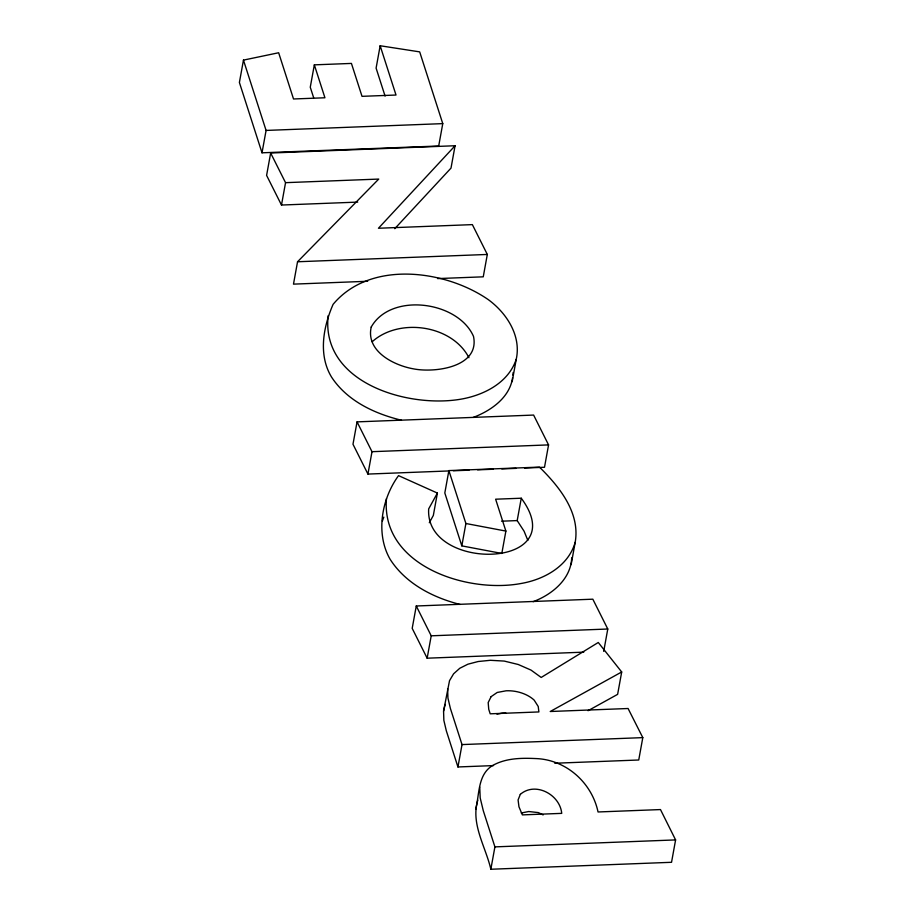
<?xml version="1.0" encoding="UTF-8"?>
<svg xmlns="http://www.w3.org/2000/svg" width="915" height="915" viewBox="0 0 915 915"><rect width="100%" height="100%" fill="white"/><g stroke="black" fill="none" stroke-linecap="round" stroke-linejoin="round"><path stroke-width="1.37" d="M429.307 522.74L433.333 515.442L437.393 493.071L398.54 475.628C381.658 498.675 375.356 533.537 390.065 559.191C405.585 583.553 432.841 597.552 460.142 604.472M386.462 498.584C380.857 565.676 466.856 593.583 520.921 583.518C544.07 579.572 568.409 566.213 575.203 542.252C580.327 512.537 559.214 486.551 539.45 467.108L448.876 470.596L444.816 492.979L461.823 545.878L501.82 553.449L505.881 531.077L495.633 499.201L521.264 498.218C574.037 569.359 424.674 572.584 428.678 508.889L437.393 493.071M533.125 601.681C551.837 594.716 570.96 579.218 571.703 557.807M328.165 315.664C320.799 383.076 408.33 408.467 461.332 399.1C484.149 395.063 508.488 382.642 516.232 359.309C521.447 335.794 506.635 313.056 488.278 299.628C445.079 269.765 370.015 259.917 333.083 304.375C323.281 326.849 318.065 354.848 331.516 377.037C347.117 400.907 374.544 413.706 401.456 420.225M473.261 417.412C490.897 410.755 509.701 397.682 512.594 377.746M512.88 375.127L513.166 372.508M380.16 45.75L396.012 95.034L362.02 96.338L351.429 63.421L314.337 64.851L324.928 97.768L293.521 98.98L278.652 52.75L243.459 60.116L239.398 82.487L262.01 152.805L438.697 146.011L442.769 123.628L419.688 51.88L380.16 45.75L376.099 68.122L385.089 96.098M262.01 152.805L266.082 130.433L243.459 60.116M394.765 228.681L451.004 168.108L455.075 145.737L270.657 153.022L266.597 175.394L281.488 205.04L357.719 202.101M281.488 205.04L285.549 182.668L270.657 153.022M314.337 64.851L310.265 87.222L313.662 97.756M285.549 182.668L378.73 179.077L297.547 261.759L293.486 284.13L367.681 281.271M524.569 468.034L544.505 467.268L548.565 444.896L533.617 415.067L357.056 421.872L352.984 444.244L367.933 474.073L449.093 470.939M367.933 474.073L372.005 451.69L357.056 421.872M603.717 651.389L607.777 629.017L592.829 599.188L416.268 605.993L412.196 628.365L427.145 658.194L583.781 652.155M455.075 145.737L378.455 228.247L472.369 224.621L487.318 254.45L483.257 276.822L437.599 278.583M427.145 658.194L431.217 635.811L416.268 605.993M461.823 545.878L465.895 523.506L448.876 470.596M493.54 765.592L457.946 766.964L446.326 730.811L443.855 720.357L443.569 711.104L449.528 680.668L453.588 673.817L459.765 668.282L467.942 664.187L478.156 661.522L490.371 660.298L504.234 661.076L518.256 664.496L531.055 670.112L541.188 677.455L598.273 642.49L621.697 671.976L617.625 694.348L588.048 710.703M512.171 381.681L516.232 359.309M457.946 766.964L462.018 744.581L450.386 708.439L447.927 697.985L447.629 688.721M527.841 540.399L524.101 531.249L517.192 520.589L521.264 498.218M475.663 809.352C479.574 794.449 477.516 774.502 492.728 765.443C505.732 758.158 521.138 757.883 535.652 758.558C565.962 759.519 591.845 782.6 598.044 811.971L660.481 809.569L675.602 839.913L671.541 862.296L490.84 869.25C485.739 846.832 470.493 823.797 477.813 800.156M490.84 869.25L494.912 846.878L483.292 810.736L480.203 797.96L479.735 786.98M571.143 564.624L575.203 542.252M621.697 671.976L550.224 711.504L628.079 708.507L642.799 737.627L638.739 759.999L554.753 763.236M443.569 711.104L445.147 704.39M382.39 520.955L383.831 517.135M372.165 341.764C399.043 317.425 451.976 324.814 468.938 357.708M521.264 813L528.744 811.525L538.386 812.612L543.144 814.922M496.948 714.123L502.038 713.174A28.033 18.048 10.3 0 1 505.949 713.174M266.082 130.433L442.769 123.628M297.547 261.759L487.318 254.45M372.005 451.69L548.565 444.896M453.371 470.779L469.029 470.173M477.573 469.841L493.242 469.246M501.786 468.915L516.026 468.366M501.534 521.195L517.192 520.589M431.217 635.811L607.777 629.017M462.018 744.581L642.799 737.627M494.912 846.878L675.602 839.913M465.895 523.506L505.881 531.077M371.216 327.055C365.691 351.257 393.782 365.394 413.443 368.848C434.625 373.08 479.918 367.27 473.513 336.423C458.141 301.138 390.934 291.988 371.216 327.055M520.315 794.369L518.084 799.927L518.965 806.813L522.362 814.888L561.73 813.366C559.946 794.506 535.286 781.341 520.315 794.369M491.115 696.658L488.187 702.548L488.747 709.319L490.2 713.814L538.889 711.939L538.226 706.494L534.154 700.101A28.033 18.048 10.3 0 0 506.109 690.802L497.2 692.461L491.115 696.658"/></g></svg>
